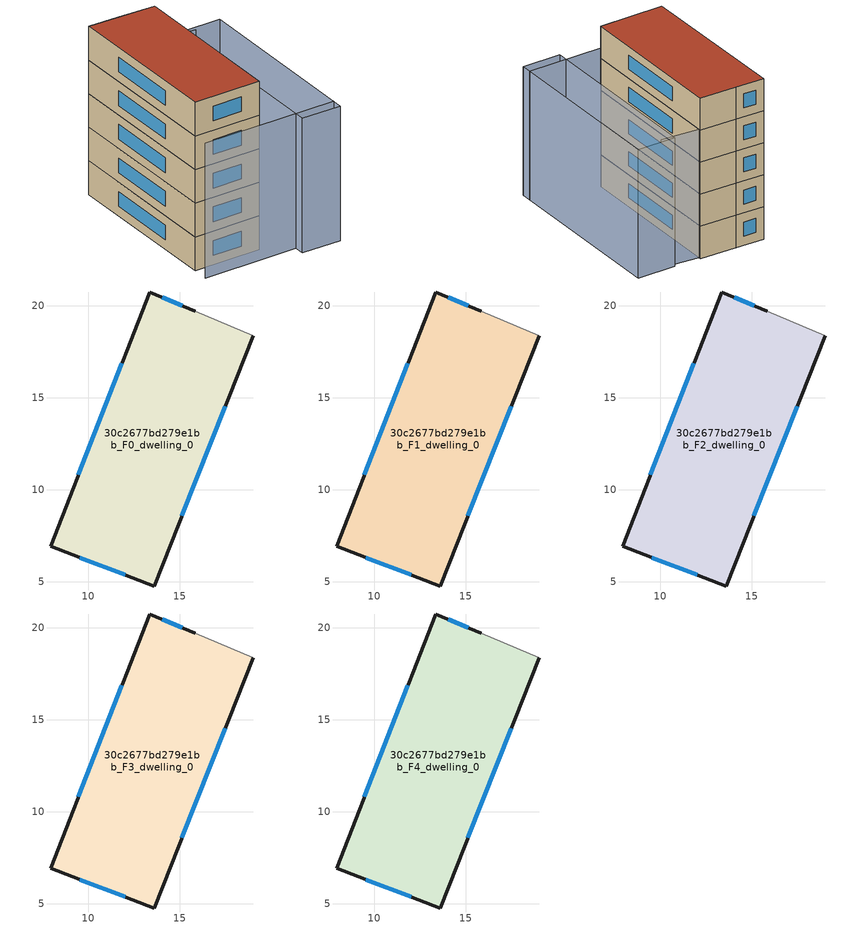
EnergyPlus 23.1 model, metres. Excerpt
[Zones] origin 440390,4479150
30c2677bd279e1bb_F0_dwelling_0
 floor ground (EU_floor_Construction): 18.99,18.37 13.59,4.76 7.97,6.91 13.35,20.75 15.83,19.7 z0
 wall outside (EU_wall_Construction): 15.83,19.7 13.35,20.75 7.97,6.91 13.59,4.76 18.99,18.37 z0:3
 wall adiabatic (EU_wall_Construction): 18.99,18.37 15.83,19.7 z0:3
 window (EU_Window_Construction): 11.84,16.87 9.48,10.8 / 15.13,20 14.04,20.46 / 15.11,8.58 17.48,14.54 / 9.55,6.31 12.01,5.36 z0.84:2.16
30c2677bd279e1bb_F1_dwelling_0
 floor to 30c2677bd279e1bb_F0_dwelling_0 (EU_floor_Construction): 18.99,18.37 13.59,4.76 7.96,6.91 13.35,20.75 15.82,19.7 z3
 wall outside (EU_wall_Construction): 15.83,19.7 13.35,20.75 7.97,6.91 13.59,4.76 18.99,18.37 z3:6
 wall adiabatic (EU_wall_Construction): 18.99,18.37 15.83,19.7 z3:6
 window (EU_Window_Construction): 11.84,16.87 9.48,10.8 / 15.13,20 14.04,20.46 / 15.11,8.58 17.48,14.54 / 9.55,6.31 12.01,5.36 z3.84:5.16
30c2677bd279e1bb_F2_dwelling_0
 floor to 30c2677bd279e1bb_F1_dwelling_0 (EU_floor_Construction): 18.99,18.37 13.59,4.76 7.96,6.91 13.35,20.75 15.82,19.7 z6
 wall outside (EU_wall_Construction): 15.83,19.7 13.35,20.75 7.97,6.91 13.59,4.76 18.99,18.37 z6:9
 wall adiabatic (EU_wall_Construction): 18.99,18.37 15.83,19.7 z6:9
 window (EU_Window_Construction): 11.84,16.87 9.48,10.8 / 15.13,20 14.04,20.46 / 15.11,8.58 17.48,14.54 / 9.55,6.31 12.01,5.36 z6.84:8.16
30c2677bd279e1bb_F3_dwelling_0
 floor to 30c2677bd279e1bb_F2_dwelling_0 (EU_floor_Construction): 18.99,18.37 13.59,4.76 7.96,6.91 13.35,20.75 15.82,19.7 z9
 wall outside (EU_wall_Construction): 15.83,19.7 13.35,20.75 7.97,6.91 13.59,4.76 18.99,18.37 z9:12
 wall adiabatic (EU_wall_Construction): 18.99,18.37 15.83,19.7 z9:12
 window (EU_Window_Construction): 11.84,16.87 9.48,10.8 / 15.13,20 14.04,20.46 / 15.11,8.58 17.48,14.54 / 9.55,6.31 12.01,5.36 z9.84:11.16
30c2677bd279e1bb_F4_dwelling_0
 floor to 30c2677bd279e1bb_F3_dwelling_0 (EU_floor_Construction): 18.99,18.37 13.59,4.76 7.96,6.91 13.35,20.75 15.82,19.7 z12
 wall outside (EU_wall_Construction): 15.83,19.7 13.35,20.75 7.97,6.91 13.59,4.76 18.99,18.37 z12:15
 wall adiabatic (EU_wall_Construction): 18.99,18.37 15.83,19.7 z12:15
 window (EU_Window_Construction): 11.84,16.87 9.48,10.8 / 15.13,20 14.04,20.46 / 15.11,8.58 17.48,14.54 / 9.55,6.31 12.01,5.36 z12.84:14.16
 roof outside (EU_roof_Construction): 13.59,4.76 18.99,18.37 15.83,19.7 13.35,20.75 7.97,6.91 z15
shading: 7.43,5.6 18.71,1.2 / 22.12,16.64 15.8,19.71 / 24.59,16.07 18.38,0.35 / 18.38,0.35 15.06,1.66 / 15.06,1.66 21.27,17.38 / 21.27,17.38 24.59,16.07 z0:12
[Building]
EU S2 Campaign: North Axis=0; Terrain=City; Solar Distribution=FullExterior
[Site:Location]
Madrid: Latitude=40.5; Longitude=-3.5; Time Zone=1; Elevation=609
[SizingPeriod:WeatherFileDays]
AnnualSizingPeriod: Begin Month=1; Begin Day of Month=1; End Month=12; End Day of Month=31; Day of Week for Start Day=Monday; Use Weather File Daylight Saving Period=No; Use Weather File Rain and Snow Indicators=No
[MATERIAL]
EU_InternalMass_Material: Roughness=MediumRough; Thickness=0.1; Conductivity=1; Density=1800; Specific Heat=900; Thermal Absorptance=0.9; Solar Absorptance=0.7; Visible Absorptance=0.7
[MATERIAL:NOMASS] Roughness=MediumRough; Thermal Absorptance=0.9; Solar Absorptance=0.7; Visible Absorptance=0.7
Name | Thermal Resistance
EU_wall_NoMass; EU_roof_NoMass | 2.16768
EU_floor_NoMass | 1.14339
[WINDOWMATERIAL:SIMPLEGLAZINGSYSTEM]
EU_Window_SimpleGlazing: UFactor=3.23888; Solar Heat Gain Coefficient=0.85; Visible Transmittance=0.85
[CONSTRUCTION]
EU_wall_Construction: EU_wall_NoMass
EU_roof_Construction: EU_roof_NoMass
EU_floor_Construction: EU_floor_NoMass
EU_Window_Construction: EU_Window_SimpleGlazing
EU_InternalMass_Construction: EU_InternalMass_Material
[ZONE] Type=1; Multiplier=1; Ceiling Height=autocalculate; Floor Area=autocalculate; Part of Total Floor Area=Yes
Name | Volume
30c2677bd279e1bb_F0_dwelling_0 | 268.848
30c2677bd279e1bb_F1_dwelling_0; 30c2677bd279e1bb_F2_dwelling_0; 30c2677bd279e1bb_F3_dwelling_0; 30c2677bd279e1bb_F4_dwelling_0 | 268.849
[INTERNALMASS] Construction=EU_InternalMass_Construction; Surface Area=89.616
Name | Zone or ZoneList
30c2677bd279e1bb_F0_dwelling_0_EU_InternalMass | 30c2677bd279e1bb_F0_dwelling_0
30c2677bd279e1bb_F1_dwelling_0_EU_InternalMass | 30c2677bd279e1bb_F1_dwelling_0
30c2677bd279e1bb_F2_dwelling_0_EU_InternalMass | 30c2677bd279e1bb_F2_dwelling_0
30c2677bd279e1bb_F3_dwelling_0_EU_InternalMass | 30c2677bd279e1bb_F3_dwelling_0
30c2677bd279e1bb_F4_dwelling_0_EU_InternalMass | 30c2677bd279e1bb_F4_dwelling_0
[OTHEREQUIPMENT] Fuel Type=Electricity; Design Level Calculation Method=Watts/Area; Power per Zone Floor Area=1; Fraction Latent=0; Fraction Radiant=0; Fraction Lost=0; Carbon Dioxide Generation Rate=0; EndUse Subcategory=EU_Step8_InternalGains
Name | Zone or ZoneList or Space or SpaceList | Schedule
EU_Step8_InternalGain_30c2677bd279e1bb_F0_dwelling_0_f000 | 30c2677bd279e1bb_F0_dwelling_0 | EU_Step8_GainSchedule_30c2677bd279e1bb_F0_dwelling_0_f000
EU_Step8_InternalGain_30c2677bd279e1bb_F1_dwelling_0_f000 | 30c2677bd279e1bb_F1_dwelling_0 | EU_Step8_GainSchedule_30c2677bd279e1bb_F1_dwelling_0_f000
EU_Step8_InternalGain_30c2677bd279e1bb_F2_dwelling_0_f000 | 30c2677bd279e1bb_F2_dwelling_0 | EU_Step8_GainSchedule_30c2677bd279e1bb_F2_dwelling_0_f000
EU_Step8_InternalGain_30c2677bd279e1bb_F3_dwelling_0_f000 | 30c2677bd279e1bb_F3_dwelling_0 | EU_Step8_GainSchedule_30c2677bd279e1bb_F3_dwelling_0_f000
EU_Step8_InternalGain_30c2677bd279e1bb_F4_dwelling_0_f000 | 30c2677bd279e1bb_F4_dwelling_0 | EU_Step8_GainSchedule_30c2677bd279e1bb_F4_dwelling_0_f000
[ZONEVENTILATION:DESIGNFLOWRATE] Schedule=EU_AlwaysOn; Design Flow Rate Calculation Method=AirChanges/Hour; Air Changes per Hour=0.480546; Ventilation Type=Natural; Fan Pressure Rise=0; Fan Total Efficiency=1; Constant Term Coefficient=1; Temperature Term Coefficient=0; Velocity Term Coefficient=0; Velocity Squared Term Coefficient=0; Minimum Indoor Temperature=-100; Maximum Indoor Temperature=100; Delta Temperature=-100; Minimum Outdoor Temperature=-100; Maximum Outdoor Temperature=100; Maximum Wind Speed=40
Name | Zone or ZoneList or Space or SpaceList
EU_ConstantAir_30c2677bd279e1bb_F0_dwelling_0 | 30c2677bd279e1bb_F0_dwelling_0
EU_ConstantAir_30c2677bd279e1bb_F1_dwelling_0 | 30c2677bd279e1bb_F1_dwelling_0
EU_ConstantAir_30c2677bd279e1bb_F2_dwelling_0 | 30c2677bd279e1bb_F2_dwelling_0
EU_ConstantAir_30c2677bd279e1bb_F3_dwelling_0 | 30c2677bd279e1bb_F3_dwelling_0
EU_ConstantAir_30c2677bd279e1bb_F4_dwelling_0 | 30c2677bd279e1bb_F4_dwelling_0
[HVACTEMPLATE:THERMOSTAT] Constant Heating Setpoint=20; Constant Cooling Setpoint=50
EU_HeatOnly_30c2677bd279e1bb_F0_dwelling_0; EU_HeatOnly_30c2677bd279e1bb_F1_dwelling_0; EU_HeatOnly_30c2677bd279e1bb_F2_dwelling_0; EU_HeatOnly_30c2677bd279e1bb_F3_dwelling_0; EU_HeatOnly_30c2677bd279e1bb_F4_dwelling_0
[HVACTEMPLATE:ZONE:IDEALLOADSAIRSYSTEM] System Availability Schedule=EU_AlwaysOn; Maximum Heating Supply Air Temperature=50; Minimum Cooling Supply Air Temperature=13; Maximum Heating Supply Air Humidity Ratio=0.0156; Minimum Cooling Supply Air Humidity Ratio=0.0077; Heating Limit=NoLimit; Cooling Limit=NoLimit; Heating Availability Schedule=EU_AlwaysOn; Cooling Availability Schedule=EU_CoolingOff; Dehumidification Control Type=ConstantSensibleHeatRatio; Cooling Sensible Heat Ratio=0.7; Dehumidification Setpoint=60; Humidification Control Type=None; Humidification Setpoint=30; Outdoor Air Method=None; Outdoor Air Flow Rate per Person=0.00944; Outdoor Air Flow Rate per Zone Floor Area=0; Outdoor Air Flow Rate per Zone=0; Demand Controlled Ventilation Type=None; Outdoor Air Economizer Type=NoEconomizer; Heat Recovery Type=None; Sensible Heat Recovery Effectiveness=0.7; Latent Heat Recovery Effectiveness=0.65
Name | Template Thermostat
30c2677bd279e1bb_F0_dwelling_0 | EU_HeatOnly_30c2677bd279e1bb_F0_dwelling_0
30c2677bd279e1bb_F1_dwelling_0 | EU_HeatOnly_30c2677bd279e1bb_F1_dwelling_0
30c2677bd279e1bb_F2_dwelling_0 | EU_HeatOnly_30c2677bd279e1bb_F2_dwelling_0
30c2677bd279e1bb_F3_dwelling_0 | EU_HeatOnly_30c2677bd279e1bb_F3_dwelling_0
30c2677bd279e1bb_F4_dwelling_0 | EU_HeatOnly_30c2677bd279e1bb_F4_dwelling_0
[SIZING:ZONE] Zone Cooling Design Supply Air Temperature Input Method=SupplyAirTemperature; Zone Cooling Design Supply Air Temperature=13; Zone Heating Design Supply Air Temperature Input Method=SupplyAirTemperature; Zone Heating Design Supply Air Temperature=50; Zone Cooling Design Supply Air Humidity Ratio=0.008; Zone Heating Design Supply Air Humidity Ratio=0.008; Cooling Design Air Flow Method=DesignDay; Cooling Design Air Flow Rate=0; Cooling Minimum Air Flow per Zone Floor Area=0.000762; Cooling Minimum Air Flow=0; Cooling Minimum Air Flow Fraction=0.2; Heating Design Air Flow Method=DesignDay; Heating Design Air Flow Rate=0; Heating Maximum Air Flow per Zone Floor Area=0.002032; Heating Maximum Air Flow=0.141576; Heating Maximum Air Flow Fraction=0.3; Account for Dedicated Outdoor Air System=No; Dedicated Outdoor Air System Control Strategy=NeutralSupplyAir; Dedicated Outdoor Air Low Setpoint Temperature for Design=autosize; Dedicated Outdoor Air High Setpoint Temperature for Design=autosize; Zone Load Sizing Method=Sensible Load Only No Latent Load; Zone Latent Cooling Design Supply Air Humidity Ratio Input Method=HumidityRatioDifference; Zone Cooling Design Supply Air Humidity Ratio Difference=0.005; Zone Latent Heating Design Supply Air Humidity Ratio Input Method=HumidityRatioDifference; Zone Humidification Design Supply Air Humidity Ratio Difference=0.005
30c2677bd279e1bb_F0_dwelling_0; 30c2677bd279e1bb_F1_dwelling_0; 30c2677bd279e1bb_F2_dwelling_0; 30c2677bd279e1bb_F3_dwelling_0; 30c2677bd279e1bb_F4_dwelling_0
[SCHEDULE:CONSTANT]
Name | Hourly Value
EU_AlwaysOn | 1
EU_CoolingOff | 0
[SCHEDULE:FILE] Column Number=1; Rows to Skip at Top=0; Number of Hours of Data=8760; Column Separator=Comma; Interpolate to Timestep=No; Minutes per Item=60; Adjust Schedule for Daylight Savings=Yes
Name | File
EU_Step8_GainSchedule_30c2677bd279e1bb_F0_dwelling_0_f000 | ../../schedules/30c2677bd279e1bb/30c2677bd279e1bb_F0_dwelling_0_f000_gain.csv
EU_Step8_GainSchedule_30c2677bd279e1bb_F1_dwelling_0_f000 | ../../schedules/30c2677bd279e1bb/30c2677bd279e1bb_F1_dwelling_0_f000_gain.csv
EU_Step8_GainSchedule_30c2677bd279e1bb_F2_dwelling_0_f000 | ../../schedules/30c2677bd279e1bb/30c2677bd279e1bb_F2_dwelling_0_f000_gain.csv
EU_Step8_GainSchedule_30c2677bd279e1bb_F3_dwelling_0_f000 | ../../schedules/30c2677bd279e1bb/30c2677bd279e1bb_F3_dwelling_0_f000_gain.csv
EU_Step8_GainSchedule_30c2677bd279e1bb_F4_dwelling_0_f000 | ../../schedules/30c2677bd279e1bb/30c2677bd279e1bb_F4_dwelling_0_f000_gain.csv
